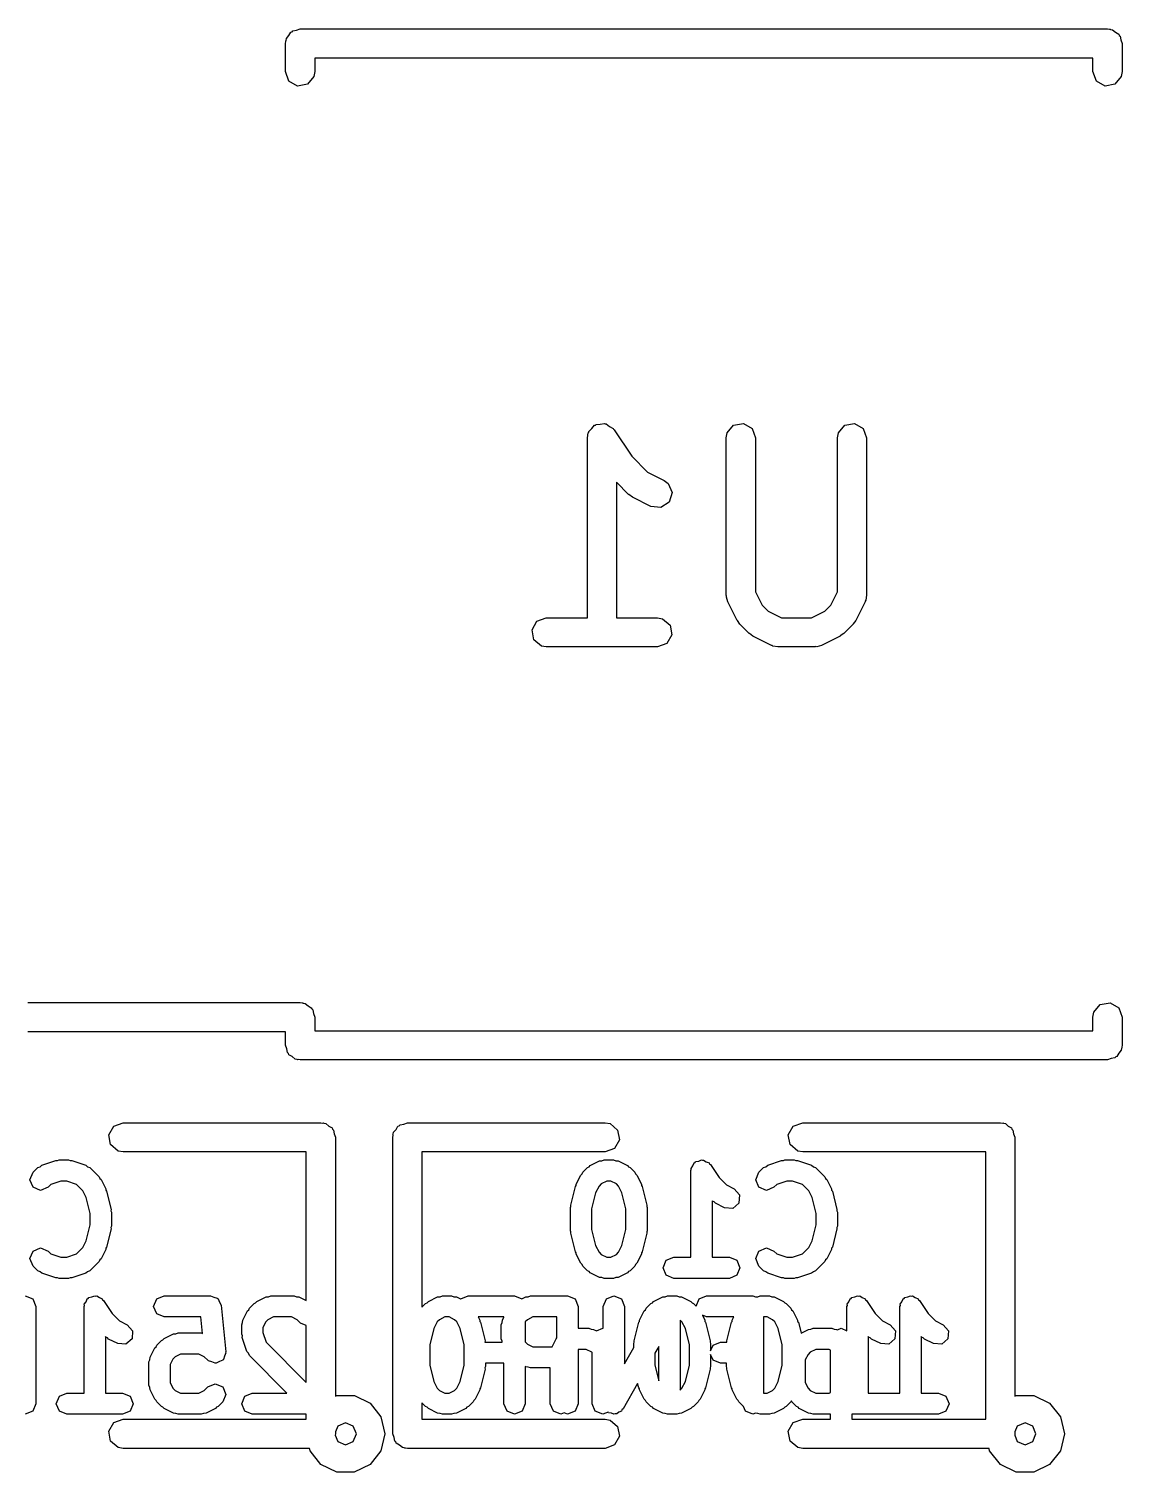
# Model space of a CAD drawing. Extents: x 4.63 to 6.44, y -4.34 to -3.21.
# Drawn here: x 4.8245 to 5.0457, y -3.6987 to -3.4066 of the extents above; entities that cross this region are included whole.
import ezdxf

# ---------------------------------------------------------------- set-up
doc = ezdxf.new("R2010")
doc.units = 0
doc.header["$MEASUREMENT"] = 0
doc.layers.add('BLACK', color=7, linetype='CONTINUOUS')

msp = doc.modelspace()

# ---------------------------------------------------------------- linework, layer by layer
at = {"layer": 'BLACK', "linetype": 'CONTINUOUS'}
for p, q in [((4.87654, -3.40891), (4.87661, -3.40852)), ((4.87661, -3.40852), (4.8771, -3.40794)), ((4.8771, -3.40794), (4.87748, -3.40727)), ((4.87748, -3.40727), (4.87774, -3.40718)), ((4.87774, -3.40718), (4.87791, -3.40698)), ((4.87791, -3.40698), (4.87866, -3.40684)), ((4.87866, -3.40684), (4.87938, -3.40658)), ((4.87938, -3.40658), (5.04277, -3.40658)), ((5.04277, -3.40658), (5.04315, -3.40665)), ((5.04315, -3.40665), (5.04328, -3.40663)), ((5.04328, -3.40663), (5.04339, -3.40669)), ((5.04339, -3.40669), (5.04378, -3.40676)), ((5.04378, -3.40676), (5.04437, -3.40725)), ((5.04437, -3.40725), (5.04503, -3.40764)), ((5.04503, -3.40764), (5.04512, -3.40789)), ((5.04512, -3.40789), (5.04533, -3.40806)), ((5.04533, -3.40806), (5.04546, -3.40881)), ((4.87643, -3.40953), (4.8765, -3.40915)), ((4.87643, -3.41524), (4.87643, -3.40953)), ((4.87647, -3.40902), (4.87654, -3.40891)), ((4.8765, -3.40915), (4.87647, -3.40902)), ((5.04546, -3.40881), (5.04572, -3.40953)), ((5.04572, -3.40953), (5.04572, -3.41524)), ((5.03982, -3.41249), (4.88234, -3.41249)), ((4.88234, -3.41249), (4.88234, -3.41524)), ((5.03982, -3.41524), (5.03982, -3.41249)), ((4.87712, -3.41714), (4.87643, -3.41524)), ((4.87887, -3.41815), (4.87712, -3.41714)), ((4.88216, -3.41625), (4.88086, -3.4178)), ((4.88234, -3.41524), (4.88216, -3.41625)), ((5.04051, -3.41714), (5.03982, -3.41524)), ((5.04226, -3.41815), (5.04051, -3.41714)), ((5.04554, -3.41625), (5.04424, -3.4178)), ((5.04572, -3.41524), (5.04554, -3.41625)), ((4.88086, -3.4178), (4.87887, -3.41815)), ((5.04424, -3.4178), (5.04226, -3.41815)), ((4.93781, -3.48804), (4.93843, -3.48745)), ((4.93843, -3.48745), (4.93898, -3.48679)), ((4.93898, -3.48679), (4.93914, -3.48676)), ((4.93914, -3.48676), (4.93927, -3.48665)), ((4.93927, -3.48665), (4.94012, -3.48659)), ((4.94012, -3.48659), (4.94097, -3.48644)), ((4.94097, -3.48644), (4.94111, -3.48653)), ((4.94111, -3.48653), (4.94128, -3.48652)), ((4.94128, -3.48652), (4.94197, -3.48702)), ((4.94197, -3.48702), (4.94272, -3.48745)), ((4.94272, -3.48745), (4.94277, -3.48761)), ((4.9658, -3.48834), (4.9671, -3.48679)), ((4.9671, -3.48679), (4.96909, -3.48644)), ((4.96909, -3.48644), (4.97084, -3.48745)), ((4.97084, -3.48745), (4.97153, -3.48935)), ((4.9883, -3.48834), (4.9896, -3.48679)), ((4.9896, -3.48679), (4.99158, -3.48644)), ((4.99158, -3.48644), (4.99333, -3.48745)), ((4.99333, -3.48745), (4.99402, -3.48935)), ((4.9375, -3.48935), (4.93768, -3.48834)), ((4.9375, -3.52577), (4.9375, -3.48935)), ((4.93768, -3.48834), (4.93779, -3.48821)), ((4.93779, -3.48821), (4.93781, -3.48804)), ((4.94277, -3.48761), (4.94291, -3.48771)), ((4.94291, -3.48771), (4.9465, -3.49309)), ((4.96562, -3.48935), (4.9658, -3.48834)), ((4.96562, -3.52122), (4.96562, -3.48935)), ((4.97153, -3.48935), (4.97153, -3.52053)), ((4.98812, -3.48935), (4.9883, -3.48834)), ((4.98812, -3.52053), (4.98812, -3.48935)), ((4.99402, -3.48935), (4.99402, -3.52122)), ((4.9465, -3.49309), (4.9497, -3.4963)), ((4.9497, -3.4963), (4.95302, -3.49796)), ((4.94586, -3.50081), (4.94341, -3.49835)), ((4.94341, -3.49835), (4.94341, -3.52577)), ((4.95302, -3.49796), (4.95385, -3.49857)), ((4.95385, -3.49857), (4.95465, -3.50042)), ((4.94592, -3.50084), (4.94586, -3.50081)), ((4.94663, -3.50137), (4.94592, -3.50084)), ((4.95038, -3.50324), (4.94663, -3.50137)), ((4.95465, -3.50042), (4.95407, -3.50236)), ((4.95239, -3.50347), (4.95038, -3.50324)), ((4.95407, -3.50236), (4.95239, -3.50347)), ((4.96568, -3.52139), (4.96562, -3.52122)), ((4.96564, -3.52156), (4.96568, -3.52139)), ((4.96593, -3.52254), (4.96564, -3.52156)), ((4.96781, -3.52629), (4.96593, -3.52254)), ((4.97153, -3.52053), (4.97288, -3.52322)), ((4.98677, -3.52322), (4.98812, -3.52053)), ((4.99371, -3.52254), (4.99184, -3.52629)), ((4.99373, -3.52237), (4.99371, -3.52254)), ((4.99385, -3.52223), (4.99373, -3.52237)), ((4.99402, -3.52122), (4.99385, -3.52223)), ((4.97288, -3.52322), (4.97407, -3.52442)), ((4.97407, -3.52442), (4.97677, -3.52577)), ((4.98288, -3.52577), (4.98557, -3.52442)), ((4.98557, -3.52442), (4.98677, -3.52322)), ((4.9263, -3.52821), (4.92731, -3.52646)), ((4.92665, -3.5302), (4.9263, -3.52821)), ((4.92731, -3.52646), (4.9292, -3.52577)), ((4.9292, -3.52577), (4.9375, -3.52577)), ((4.94341, -3.52577), (4.9517, -3.52577)), ((4.9517, -3.52577), (4.95271, -3.52595)), ((4.95271, -3.52595), (4.95426, -3.52724)), ((4.95426, -3.52724), (4.95461, -3.52923)), ((4.96786, -3.52634), (4.96781, -3.52629)), ((4.96836, -3.52706), (4.96786, -3.52634)), ((4.97024, -3.52893), (4.96836, -3.52706)), ((4.97677, -3.52577), (4.98288, -3.52577)), ((4.99129, -3.52706), (4.98941, -3.52893)), ((4.99131, -3.527), (4.99129, -3.52706)), ((4.99184, -3.52629), (4.99131, -3.527)), ((4.92819, -3.5315), (4.92665, -3.5302)), ((4.9536, -3.53098), (4.9517, -3.53167)), ((4.95461, -3.52923), (4.9536, -3.53098)), ((4.97029, -3.52896), (4.97024, -3.52893)), ((4.971, -3.52949), (4.97029, -3.52896)), ((4.97475, -3.53136), (4.971, -3.52949)), ((4.97493, -3.53138), (4.97475, -3.53136)), ((4.98489, -3.53136), (4.98391, -3.53165)), ((4.98864, -3.52949), (4.98489, -3.53136)), ((4.98869, -3.52944), (4.98864, -3.52949)), ((4.98941, -3.52893), (4.98869, -3.52944)), ((4.9292, -3.53167), (4.92819, -3.5315)), ((4.9517, -3.53167), (4.9292, -3.53167)), ((4.97506, -3.5315), (4.97493, -3.53138)), ((4.97607, -3.53167), (4.97506, -3.5315)), ((4.98357, -3.53167), (4.97607, -3.53167)), ((4.98374, -3.53161), (4.98357, -3.53167)), ((4.98391, -3.53165), (4.98374, -3.53161)), ((4.82426, -3.60363), (4.87938, -3.60363)), ((4.87938, -3.60363), (4.87977, -3.6037)), ((4.87977, -3.6037), (4.8799, -3.60367)), ((4.8799, -3.60367), (4.88001, -3.60374)), ((4.88001, -3.60374), (4.88039, -3.60381)), ((4.88039, -3.60381), (4.88098, -3.6043)), ((4.88098, -3.6043), (4.88164, -3.60468)), ((5.03999, -3.60557), (5.04129, -3.60402)), ((5.04129, -3.60402), (5.04328, -3.60367)), ((5.04328, -3.60367), (5.04503, -3.60468)), ((4.88164, -3.60468), (4.88174, -3.60493)), ((4.88174, -3.60493), (4.88194, -3.6051)), ((4.88194, -3.6051), (4.88207, -3.60586)), ((4.88207, -3.60586), (4.88234, -3.60658)), ((4.88234, -3.60658), (4.88234, -3.60934)), ((5.03982, -3.60658), (5.03999, -3.60557)), ((5.03982, -3.60934), (5.03982, -3.60658)), ((5.04503, -3.60468), (5.04572, -3.60658)), ((5.04572, -3.60658), (5.04572, -3.61229)), ((4.87643, -3.60953), (4.82426, -3.60953)), ((4.87643, -3.61229), (4.87643, -3.60953)), ((4.88234, -3.60934), (5.03982, -3.60934)), ((4.87669, -3.61301), (4.87643, -3.61229)), ((4.87683, -3.61377), (4.87669, -3.61301)), ((5.04561, -3.61292), (5.04554, -3.6133)), ((5.04568, -3.6128), (5.04561, -3.61292)), ((5.04572, -3.61229), (5.04565, -3.61267)), ((5.04565, -3.61267), (5.04568, -3.6128)), ((4.87703, -3.61394), (4.87683, -3.61377)), ((4.87712, -3.61419), (4.87703, -3.61394)), ((4.87779, -3.61457), (4.87712, -3.61419)), ((4.87837, -3.61506), (4.87779, -3.61457)), ((4.87876, -3.61513), (4.87837, -3.61506)), ((4.87887, -3.6152), (4.87876, -3.61513)), ((4.879, -3.61517), (4.87887, -3.6152)), ((4.87938, -3.61524), (4.879, -3.61517)), ((5.04277, -3.61524), (4.87938, -3.61524)), ((5.04349, -3.61498), (5.04277, -3.61524)), ((5.04424, -3.61485), (5.04349, -3.61498)), ((5.04442, -3.61464), (5.04424, -3.61485)), ((5.04467, -3.61455), (5.04442, -3.61464)), ((5.04505, -3.61389), (5.04467, -3.61455)), ((5.04554, -3.6133), (5.04505, -3.61389)), ((4.84067, -3.6304), (4.84168, -3.62865)), ((4.84102, -3.63239), (4.84067, -3.6304)), ((4.84168, -3.62865), (4.84358, -3.62796)), ((4.84358, -3.62796), (4.88358, -3.62796)), ((4.88358, -3.62796), (4.88396, -3.62803)), ((4.88396, -3.62803), (4.88409, -3.628)), ((4.88409, -3.628), (4.8842, -3.62807)), ((4.8842, -3.62807), (4.88459, -3.62814)), ((4.88459, -3.62814), (4.88517, -3.62863)), ((4.88517, -3.62863), (4.88584, -3.62901)), ((4.88584, -3.62901), (4.88593, -3.62926)), ((4.88593, -3.62926), (4.88613, -3.62943)), ((4.88613, -3.62943), (4.88627, -3.63019)), ((4.88627, -3.63019), (4.88653, -3.63091)), ((4.89812, -3.63091), (4.89819, -3.63053)), ((4.89817, -3.6304), (4.89823, -3.63028)), ((4.89819, -3.63053), (4.89817, -3.6304)), ((4.89823, -3.63028), (4.8983, -3.6299)), ((4.8983, -3.6299), (4.89879, -3.62931)), ((4.89879, -3.62931), (4.89918, -3.62865)), ((4.89918, -3.62865), (4.89943, -3.62856)), ((4.89943, -3.62856), (4.8996, -3.62835)), ((4.8996, -3.62835), (4.90035, -3.62822)), ((4.90035, -3.62822), (4.90108, -3.62796)), ((4.90108, -3.62796), (4.94108, -3.62796)), ((4.94108, -3.62796), (4.94209, -3.62814)), ((4.94209, -3.62814), (4.94363, -3.62943)), ((4.94363, -3.62943), (4.94398, -3.63142)), ((4.97817, -3.6304), (4.97918, -3.62865)), ((4.97852, -3.63239), (4.97817, -3.6304)), ((4.97918, -3.62865), (4.98108, -3.62796)), ((4.98108, -3.62796), (5.02108, -3.62796)), ((5.02108, -3.62796), (5.02146, -3.62803)), ((5.02146, -3.62803), (5.02159, -3.628)), ((5.02159, -3.628), (5.0217, -3.62807)), ((5.0217, -3.62807), (5.02209, -3.62814)), ((5.02209, -3.62814), (5.02267, -3.62863)), ((5.02267, -3.62863), (5.02334, -3.62901)), ((5.02334, -3.62901), (5.02343, -3.62926)), ((5.02343, -3.62926), (5.02363, -3.62943)), ((5.02363, -3.62943), (5.02377, -3.63019)), ((5.02377, -3.63019), (5.02403, -3.63091)), ((4.84257, -3.63369), (4.84102, -3.63239)), ((4.88653, -3.63091), (4.88653, -3.68329)), ((4.89812, -3.69091), (4.89812, -3.63091)), ((4.94297, -3.63317), (4.94108, -3.63386)), ((4.94398, -3.63142), (4.94297, -3.63317)), ((4.98007, -3.63369), (4.97852, -3.63239)), ((5.02403, -3.63091), (5.02403, -3.68329)), ((4.82674, -3.63685), (4.82712, -3.63652)), ((4.82712, -3.63652), (4.82993, -3.63558)), ((4.82993, -3.63558), (4.83028, -3.63561)), ((4.83028, -3.63561), (4.83061, -3.63547)), ((4.83061, -3.63547), (4.83249, -3.63547)), ((4.83249, -3.63547), (4.83281, -3.63561)), ((4.83281, -3.63561), (4.83317, -3.63558)), ((4.83317, -3.63558), (4.83598, -3.63652)), ((4.83598, -3.63652), (4.83636, -3.63685)), ((4.84358, -3.63386), (4.84257, -3.63369)), ((4.88062, -3.63386), (4.84358, -3.63386)), ((4.88062, -3.66396), (4.88062, -3.63386)), ((4.94108, -3.63386), (4.90403, -3.63386)), ((4.90403, -3.63386), (4.90403, -3.66528)), ((4.93807, -3.63664), (4.93995, -3.6357)), ((4.93995, -3.6357), (4.94044, -3.63566)), ((4.94044, -3.63566), (4.94091, -3.63547)), ((4.94091, -3.63547), (4.94278, -3.63547)), ((4.94278, -3.63547), (4.94325, -3.63566)), ((4.94325, -3.63566), (4.94374, -3.6357)), ((4.94374, -3.6357), (4.94562, -3.63664)), ((4.95885, -3.63668), (4.95909, -3.6361)), ((4.95909, -3.6361), (4.95929, -3.63602)), ((4.95929, -3.63602), (4.95941, -3.63583)), ((4.95941, -3.63583), (4.96003, -3.63571)), ((4.96003, -3.63571), (4.96061, -3.63547)), ((4.96061, -3.63547), (4.96081, -3.63556)), ((4.96081, -3.63556), (4.96103, -3.63551)), ((4.96103, -3.63551), (4.96155, -3.63586)), ((4.96155, -3.63586), (4.96213, -3.6361)), ((4.96213, -3.6361), (4.96221, -3.63631)), ((4.96221, -3.63631), (4.9624, -3.63643)), ((4.9624, -3.63643), (4.96415, -3.63907)), ((4.97362, -3.63685), (4.974, -3.63652)), ((4.974, -3.63652), (4.97681, -3.63558)), ((4.97681, -3.63558), (4.97717, -3.63561)), ((4.97717, -3.63561), (4.97749, -3.63547)), ((4.97749, -3.63547), (4.97937, -3.63547)), ((4.97937, -3.63547), (4.9797, -3.63561)), ((4.9797, -3.63561), (4.98005, -3.63558)), ((4.98005, -3.63558), (4.98286, -3.63652)), ((4.98108, -3.63386), (4.98007, -3.63369)), ((5.01812, -3.63386), (4.98108, -3.63386)), ((4.98286, -3.63652), (4.98324, -3.63685)), ((5.01812, -3.68796), (5.01812, -3.63386)), ((4.82471, -3.6395), (4.82534, -3.63798)), ((4.82534, -3.63798), (4.82628, -3.63704)), ((4.82628, -3.63704), (4.82674, -3.63685)), ((4.83636, -3.63685), (4.83682, -3.63704)), ((4.83682, -3.63704), (4.8387, -3.63892)), ((4.8387, -3.63892), (4.83883, -3.63924)), ((4.83883, -3.63924), (4.8391, -3.63948)), ((4.93523, -3.64041), (4.93617, -3.63854)), ((4.93617, -3.63854), (4.93644, -3.63831)), ((4.93644, -3.63831), (4.93657, -3.63798)), ((4.93657, -3.63798), (4.93751, -3.63704)), ((4.93751, -3.63704), (4.93784, -3.63691)), ((4.93784, -3.63691), (4.93807, -3.63664)), ((4.94562, -3.63664), (4.94585, -3.63691)), ((4.94585, -3.63691), (4.94618, -3.63704)), ((4.94618, -3.63704), (4.94712, -3.63798)), ((4.94712, -3.63798), (4.94725, -3.63831)), ((4.94725, -3.63831), (4.94752, -3.63854)), ((4.94752, -3.63854), (4.94846, -3.64041)), ((4.95846, -3.63762), (4.95854, -3.63742)), ((4.95846, -3.65517), (4.95846, -3.63762)), ((4.9585, -3.6372), (4.95885, -3.63668)), ((4.95854, -3.63742), (4.9585, -3.6372)), ((4.96415, -3.63907), (4.96563, -3.64055)), ((4.97159, -3.6395), (4.97222, -3.63798)), ((4.97222, -3.63798), (4.97316, -3.63704)), ((4.97316, -3.63704), (4.97362, -3.63685)), ((4.98324, -3.63685), (4.9837, -3.63704)), ((4.9837, -3.63704), (4.98558, -3.63892)), ((4.98558, -3.63892), (4.98571, -3.63924)), ((4.98571, -3.63924), (4.98598, -3.63948)), ((4.82534, -3.64102), (4.82471, -3.6395)), ((4.82686, -3.64165), (4.82534, -3.64102)), ((4.82838, -3.64102), (4.82686, -3.64165)), ((4.82896, -3.64044), (4.82838, -3.64102)), ((4.83096, -3.63977), (4.82896, -3.64044)), ((4.83214, -3.63977), (4.83096, -3.63977)), ((4.83414, -3.64044), (4.83214, -3.63977)), ((4.83541, -3.64171), (4.83414, -3.64044)), ((4.83609, -3.64306), (4.83541, -3.64171)), ((4.8391, -3.63948), (4.84004, -3.64135)), ((4.84004, -3.64135), (4.84006, -3.6416)), ((4.84006, -3.6416), (4.8402, -3.64179)), ((4.8402, -3.64179), (4.84114, -3.64554)), ((4.93413, -3.64461), (4.93507, -3.64085)), ((4.93507, -3.64085), (4.93521, -3.64066)), ((4.93521, -3.64066), (4.93523, -3.64041)), ((4.93918, -3.64213), (4.93837, -3.64539)), ((4.93986, -3.64077), (4.93918, -3.64213)), ((4.9403, -3.64033), (4.93986, -3.64077)), ((4.94141, -3.63977), (4.9403, -3.64033)), ((4.94228, -3.63977), (4.94141, -3.63977)), ((4.94339, -3.64033), (4.94228, -3.63977)), ((4.94383, -3.64077), (4.94339, -3.64033)), ((4.94451, -3.64213), (4.94383, -3.64077)), ((4.94532, -3.64539), (4.94451, -3.64213)), ((4.94846, -3.64041), (4.94848, -3.64066)), ((4.94848, -3.64066), (4.94862, -3.64085)), ((4.94862, -3.64085), (4.94956, -3.64461)), ((4.96563, -3.64055), (4.9672, -3.64133)), ((4.9672, -3.64133), (4.96827, -3.64257)), ((4.97222, -3.64102), (4.97159, -3.6395)), ((4.97374, -3.64165), (4.97222, -3.64102)), ((4.97526, -3.64102), (4.97374, -3.64165)), ((4.97584, -3.64044), (4.97526, -3.64102)), ((4.97784, -3.63977), (4.97584, -3.64044)), ((4.97902, -3.63977), (4.97784, -3.63977)), ((4.98102, -3.64044), (4.97902, -3.63977)), ((4.98229, -3.64171), (4.98102, -3.64044)), ((4.98297, -3.64306), (4.98229, -3.64171)), ((4.98598, -3.63948), (4.98692, -3.64135)), ((4.98692, -3.64135), (4.98694, -3.6416)), ((4.98694, -3.6416), (4.98708, -3.64179)), ((4.98708, -3.64179), (4.98802, -3.64554)), ((4.8369, -3.64633), (4.83609, -3.64306)), ((4.93407, -3.64513), (4.93417, -3.64488)), ((4.93407, -3.64982), (4.93407, -3.64513)), ((4.93417, -3.64488), (4.93413, -3.64461)), ((4.94956, -3.64461), (4.94952, -3.64488)), ((4.94952, -3.64488), (4.94962, -3.64513)), ((4.94962, -3.64513), (4.94962, -3.64982)), ((4.96284, -3.64383), (4.96276, -3.64375)), ((4.96276, -3.64375), (4.96276, -3.65517)), ((4.96317, -3.64397), (4.96284, -3.64383)), ((4.9634, -3.64424), (4.96317, -3.64397)), ((4.96527, -3.64517), (4.9634, -3.64424)), ((4.96692, -3.64529), (4.96527, -3.64517)), ((4.96816, -3.64421), (4.96692, -3.64529)), ((4.96827, -3.64257), (4.96816, -3.64421)), ((4.98379, -3.64633), (4.98297, -3.64306)), ((4.8369, -3.64862), (4.8369, -3.64633)), ((4.84114, -3.64554), (4.8411, -3.64581)), ((4.8411, -3.64581), (4.8412, -3.64607)), ((4.8412, -3.64607), (4.8412, -3.64888)), ((4.93837, -3.64539), (4.93837, -3.64955)), ((4.94532, -3.64955), (4.94532, -3.64539)), ((4.98379, -3.64862), (4.98379, -3.64633)), ((4.98802, -3.64554), (4.98798, -3.64581)), ((4.98798, -3.64581), (4.98809, -3.64607)), ((4.98809, -3.64607), (4.98809, -3.64888)), ((4.83609, -3.65188), (4.8369, -3.64862)), ((4.84114, -3.6494), (4.8402, -3.65315)), ((4.8412, -3.64888), (4.8411, -3.64913)), ((4.8411, -3.64913), (4.84114, -3.6494)), ((4.93417, -3.65007), (4.93407, -3.64982)), ((4.93413, -3.65034), (4.93417, -3.65007)), ((4.93507, -3.65409), (4.93413, -3.65034)), ((4.93837, -3.64955), (4.93918, -3.65282)), ((4.94451, -3.65282), (4.94532, -3.64955)), ((4.94956, -3.65034), (4.94862, -3.65409)), ((4.94962, -3.64982), (4.94952, -3.65007)), ((4.94952, -3.65007), (4.94956, -3.65034)), ((4.98297, -3.65188), (4.98379, -3.64862)), ((4.98802, -3.6494), (4.98708, -3.65315)), ((4.98809, -3.64888), (4.98798, -3.64913)), ((4.98798, -3.64913), (4.98802, -3.6494)), ((4.82471, -3.65545), (4.82534, -3.65393)), ((4.82534, -3.65393), (4.82686, -3.6533)), ((4.82686, -3.6533), (4.82838, -3.65393)), ((4.82838, -3.65393), (4.82896, -3.65451)), ((4.83414, -3.65451), (4.83541, -3.65324)), ((4.83541, -3.65324), (4.83609, -3.65188)), ((4.84004, -3.65359), (4.8391, -3.65547)), ((4.84006, -3.65335), (4.84004, -3.65359)), ((4.8402, -3.65315), (4.84006, -3.65335)), ((4.93918, -3.65282), (4.93986, -3.65417)), ((4.94383, -3.65417), (4.94451, -3.65282)), ((4.97159, -3.65545), (4.97222, -3.65393)), ((4.97222, -3.65393), (4.97374, -3.6533)), ((4.97374, -3.6533), (4.97526, -3.65393)), ((4.97526, -3.65393), (4.97584, -3.65451)), ((4.98102, -3.65451), (4.98229, -3.65324)), ((4.98229, -3.65324), (4.98297, -3.65188)), ((4.98692, -3.65359), (4.98598, -3.65547)), ((4.98694, -3.65335), (4.98692, -3.65359)), ((4.98708, -3.65315), (4.98694, -3.65335)), ((4.82534, -3.65697), (4.82471, -3.65545)), ((4.82896, -3.65451), (4.83096, -3.65517)), ((4.83096, -3.65517), (4.83214, -3.65517)), ((4.83214, -3.65517), (4.83414, -3.65451)), ((4.8387, -3.65603), (4.83682, -3.65791)), ((4.83883, -3.6557), (4.8387, -3.65603)), ((4.8391, -3.65547), (4.83883, -3.6557)), ((4.93521, -3.65429), (4.93507, -3.65409)), ((4.93523, -3.65453), (4.93521, -3.65429)), ((4.93617, -3.65641), (4.93523, -3.65453)), ((4.93644, -3.65664), (4.93617, -3.65641)), ((4.93657, -3.65697), (4.93644, -3.65664)), ((4.93986, -3.65417), (4.9403, -3.65462)), ((4.9403, -3.65462), (4.94141, -3.65517)), ((4.94141, -3.65517), (4.94228, -3.65517)), ((4.94228, -3.65517), (4.94339, -3.65462)), ((4.94339, -3.65462), (4.94383, -3.65417)), ((4.94725, -3.65664), (4.94712, -3.65697)), ((4.94752, -3.65641), (4.94725, -3.65664)), ((4.94846, -3.65453), (4.94752, -3.65641)), ((4.94848, -3.65429), (4.94846, -3.65453)), ((4.94862, -3.65409), (4.94848, -3.65429)), ((4.95283, -3.65732), (4.95346, -3.6558)), ((4.95346, -3.6558), (4.95498, -3.65517)), ((4.95498, -3.65517), (4.95846, -3.65517)), ((4.96276, -3.65517), (4.96624, -3.65517)), ((4.96624, -3.65517), (4.96776, -3.6558)), ((4.96776, -3.6558), (4.96839, -3.65732)), ((4.97222, -3.65697), (4.97159, -3.65545)), ((4.97584, -3.65451), (4.97784, -3.65517)), ((4.97784, -3.65517), (4.97902, -3.65517)), ((4.97902, -3.65517), (4.98102, -3.65451)), ((4.98558, -3.65603), (4.9837, -3.65791)), ((4.98571, -3.6557), (4.98558, -3.65603)), ((4.98598, -3.65547), (4.98571, -3.6557)), ((4.82628, -3.65791), (4.82534, -3.65697)), ((4.82674, -3.6581), (4.82628, -3.65791)), ((4.82712, -3.65842), (4.82674, -3.6581)), ((4.82993, -3.65936), (4.82712, -3.65842)), ((4.83028, -3.65934), (4.82993, -3.65936)), ((4.83061, -3.65947), (4.83028, -3.65934)), ((4.83249, -3.65947), (4.83061, -3.65947)), ((4.83281, -3.65934), (4.83249, -3.65947)), ((4.83317, -3.65936), (4.83281, -3.65934)), ((4.83598, -3.65842), (4.83317, -3.65936)), ((4.83636, -3.6581), (4.83598, -3.65842)), ((4.83682, -3.65791), (4.83636, -3.6581)), ((4.93751, -3.65791), (4.93657, -3.65697)), ((4.93784, -3.65804), (4.93751, -3.65791)), ((4.93807, -3.65831), (4.93784, -3.65804)), ((4.93995, -3.65925), (4.93807, -3.65831)), ((4.94044, -3.65928), (4.93995, -3.65925)), ((4.94091, -3.65947), (4.94044, -3.65928)), ((4.94278, -3.65947), (4.94091, -3.65947)), ((4.94325, -3.65928), (4.94278, -3.65947)), ((4.94374, -3.65925), (4.94325, -3.65928)), ((4.94562, -3.65831), (4.94374, -3.65925)), ((4.94585, -3.65804), (4.94562, -3.65831)), ((4.94618, -3.65791), (4.94585, -3.65804)), ((4.94712, -3.65697), (4.94618, -3.65791)), ((4.95346, -3.65884), (4.95283, -3.65732)), ((4.95498, -3.65947), (4.95346, -3.65884)), ((4.96624, -3.65947), (4.95498, -3.65947)), ((4.96776, -3.65884), (4.96624, -3.65947)), ((4.96839, -3.65732), (4.96776, -3.65884)), ((4.97316, -3.65791), (4.97222, -3.65697)), ((4.97362, -3.6581), (4.97316, -3.65791)), ((4.974, -3.65842), (4.97362, -3.6581)), ((4.97681, -3.65936), (4.974, -3.65842)), ((4.97717, -3.65934), (4.97681, -3.65936)), ((4.97749, -3.65947), (4.97717, -3.65934)), ((4.97937, -3.65947), (4.97749, -3.65947)), ((4.9797, -3.65934), (4.97937, -3.65947)), ((4.98005, -3.65936), (4.9797, -3.65934)), ((4.98286, -3.65842), (4.98005, -3.65936)), ((4.98324, -3.6581), (4.98286, -3.65842)), ((4.9837, -3.65791), (4.98324, -3.6581)), ((4.82374, -3.66297), (4.82526, -3.6636)), ((4.82526, -3.6636), (4.82589, -3.66512)), ((4.82589, -3.66512), (4.82589, -3.68482)), ((4.83566, -3.66512), (4.83574, -3.66492)), ((4.83566, -3.68267), (4.83566, -3.66512)), ((4.8357, -3.6647), (4.83605, -3.66418)), ((4.83574, -3.66492), (4.8357, -3.6647)), ((4.83605, -3.66418), (4.83629, -3.6636)), ((4.83629, -3.6636), (4.83649, -3.66352)), ((4.83649, -3.66352), (4.83661, -3.66333)), ((4.83661, -3.66333), (4.83723, -3.66321)), ((4.83723, -3.66321), (4.83781, -3.66297)), ((4.83781, -3.66297), (4.83801, -3.66306)), ((4.83801, -3.66306), (4.83823, -3.66301)), ((4.83823, -3.66301), (4.83875, -3.66336)), ((4.83875, -3.66336), (4.83933, -3.6636)), ((4.83933, -3.6636), (4.83941, -3.66381)), ((4.83941, -3.66381), (4.8396, -3.66393)), ((4.8396, -3.66393), (4.84135, -3.66657)), ((4.84973, -3.66512), (4.85036, -3.6636)), ((4.85036, -3.66664), (4.84973, -3.66512)), ((4.85036, -3.6636), (4.85188, -3.66297)), ((4.85188, -3.66297), (4.86126, -3.66297)), ((4.86126, -3.66297), (4.86193, -3.66325)), ((4.86193, -3.66325), (4.86262, -3.66346)), ((4.86262, -3.66346), (4.86267, -3.66356)), ((4.86267, -3.66356), (4.86278, -3.6636)), ((4.86278, -3.6636), (4.86306, -3.66427)), ((4.86306, -3.66427), (4.8634, -3.66491)), ((4.8634, -3.66491), (4.86434, -3.67429)), ((4.86898, -3.66581), (4.86912, -3.66548)), ((4.86912, -3.66548), (4.87006, -3.66454)), ((4.87006, -3.66454), (4.87038, -3.66441)), ((4.87038, -3.66441), (4.87062, -3.66414)), ((4.87062, -3.66414), (4.87249, -3.6632)), ((4.87249, -3.6632), (4.87299, -3.66316)), ((4.87299, -3.66316), (4.87345, -3.66297)), ((4.87345, -3.66297), (4.87814, -3.66297)), ((4.87814, -3.66297), (4.87861, -3.66316)), ((4.87861, -3.66316), (4.87911, -3.6632)), ((4.87911, -3.6632), (4.88062, -3.66396)), ((4.90403, -3.66528), (4.90477, -3.66454)), ((4.90477, -3.66454), (4.90509, -3.66441)), ((4.90509, -3.66441), (4.90533, -3.66414)), ((4.90533, -3.66414), (4.9072, -3.6632)), ((4.9072, -3.6632), (4.9077, -3.66316)), ((4.9077, -3.66316), (4.90816, -3.66297)), ((4.90816, -3.66297), (4.91004, -3.66297)), ((4.91004, -3.66297), (4.9105, -3.66316)), ((4.9105, -3.66316), (4.911, -3.6632)), ((4.911, -3.6632), (4.91186, -3.66363)), ((4.91186, -3.66363), (4.91187, -3.6636)), ((4.91187, -3.6636), (4.91339, -3.66297)), ((4.91339, -3.66297), (4.92277, -3.66297)), ((4.92277, -3.66297), (4.92425, -3.66359)), ((4.92425, -3.66359), (4.92503, -3.6632)), ((4.92503, -3.6632), (4.92553, -3.66316)), ((4.92553, -3.66316), (4.92599, -3.66297)), ((4.92599, -3.66297), (4.93349, -3.66297)), ((4.93349, -3.66297), (4.93501, -3.6636)), ((4.93501, -3.6636), (4.93564, -3.66512)), ((4.93564, -3.66512), (4.93564, -3.66954)), ((4.94072, -3.66512), (4.94135, -3.6636)), ((4.94072, -3.66959), (4.94072, -3.66512)), ((4.94135, -3.6636), (4.94287, -3.66297)), ((4.94287, -3.66297), (4.94439, -3.6636)), ((4.94439, -3.6636), (4.94502, -3.66512)), ((4.94502, -3.66512), (4.94502, -3.67673)), ((4.94926, -3.66581), (4.9494, -3.66548)), ((4.9494, -3.66548), (4.95033, -3.66454)), ((4.95033, -3.66454), (4.95066, -3.66441)), ((4.95066, -3.66441), (4.95089, -3.66414)), ((4.95089, -3.66414), (4.95277, -3.6632)), ((4.95277, -3.6632), (4.95327, -3.66316)), ((4.95327, -3.66316), (4.95373, -3.66297)), ((4.95373, -3.66297), (4.95561, -3.66297)), ((4.95561, -3.66297), (4.95607, -3.66316)), ((4.95607, -3.66316), (4.95657, -3.6632)), ((4.95657, -3.6632), (4.95844, -3.66414)), ((4.95844, -3.66414), (4.95868, -3.66441)), ((4.95868, -3.66441), (4.959, -3.66454)), ((4.959, -3.66454), (4.95951, -3.66505)), ((4.95951, -3.66505), (4.96011, -3.6636)), ((4.96011, -3.6636), (4.96164, -3.66297)), ((4.96164, -3.66297), (4.97102, -3.66297)), ((4.97102, -3.66297), (4.97156, -3.6632)), ((4.97156, -3.6632), (4.97203, -3.66316)), ((4.97203, -3.66316), (4.97249, -3.66297)), ((4.97249, -3.66297), (4.97437, -3.66297)), ((4.97437, -3.66297), (4.97483, -3.66316)), ((4.97483, -3.66316), (4.97533, -3.6632)), ((4.97533, -3.6632), (4.97721, -3.66414)), ((4.97721, -3.66414), (4.97744, -3.66441)), ((4.97744, -3.66441), (4.97776, -3.66454)), ((4.97776, -3.66454), (4.9787, -3.66548)), ((4.9787, -3.66548), (4.97884, -3.66581)), ((4.99004, -3.66512), (4.99013, -3.66492)), ((4.99004, -3.67004), (4.99004, -3.66512)), ((4.99008, -3.6647), (4.99043, -3.66418)), ((4.99013, -3.66492), (4.99008, -3.6647)), ((4.99043, -3.66418), (4.99067, -3.6636)), ((4.99067, -3.6636), (4.99088, -3.66352)), ((4.99088, -3.66352), (4.991, -3.66333)), ((4.991, -3.66333), (4.99161, -3.66321)), ((4.99161, -3.66321), (4.99219, -3.66297)), ((4.99219, -3.66297), (4.9924, -3.66306)), ((4.9924, -3.66306), (4.99261, -3.66301)), ((4.99261, -3.66301), (4.99313, -3.66336)), ((4.99313, -3.66336), (4.99371, -3.6636)), ((4.99371, -3.6636), (4.9938, -3.66381)), ((4.9938, -3.66381), (4.99398, -3.66393)), ((4.99398, -3.66393), (4.99574, -3.66657)), ((5.00076, -3.66512), (5.00085, -3.66492)), ((5.00076, -3.68267), (5.00076, -3.66512)), ((5.0008, -3.6647), (5.00115, -3.66418)), ((5.00085, -3.66492), (5.0008, -3.6647)), ((5.00115, -3.66418), (5.00139, -3.6636)), ((5.00139, -3.6636), (5.0016, -3.66352)), ((5.0016, -3.66352), (5.00172, -3.66333)), ((5.00172, -3.66333), (5.00233, -3.66321)), ((5.00233, -3.66321), (5.00291, -3.66297)), ((5.00291, -3.66297), (5.00312, -3.66306)), ((5.00312, -3.66306), (5.00333, -3.66301)), ((5.00333, -3.66301), (5.00385, -3.66336)), ((5.00385, -3.66336), (5.00443, -3.6636)), ((5.00443, -3.6636), (5.00452, -3.66381)), ((5.00452, -3.66381), (5.0047, -3.66393)), ((5.0047, -3.66393), (5.00646, -3.66657)), ((4.84135, -3.66657), (4.84283, -3.66805)), ((4.84283, -3.66805), (4.8444, -3.66883)), ((4.85188, -3.66727), (4.85036, -3.66664)), ((4.85931, -3.66727), (4.85188, -3.66727)), ((4.85964, -3.67059), (4.85931, -3.66727)), ((4.86755, -3.66888), (4.86774, -3.66841)), ((4.86774, -3.66841), (4.86778, -3.66791)), ((4.86778, -3.66791), (4.86872, -3.66604)), ((4.86872, -3.66604), (4.86898, -3.66581)), ((4.87241, -3.66827), (4.87185, -3.66938)), ((4.87285, -3.66783), (4.87241, -3.66827)), ((4.87396, -3.66727), (4.87285, -3.66783)), ((4.87764, -3.66727), (4.87396, -3.66727)), ((4.87875, -3.66783), (4.87764, -3.66727)), ((4.87944, -3.66852), (4.87875, -3.66783)), ((4.88062, -3.66901), (4.87944, -3.66852)), ((4.90712, -3.66827), (4.90644, -3.66963)), ((4.90756, -3.66783), (4.90712, -3.66827)), ((4.90867, -3.66727), (4.90756, -3.66783)), ((4.90953, -3.66727), (4.90867, -3.66727)), ((4.91064, -3.66783), (4.90953, -3.66727)), ((4.91109, -3.66827), (4.91064, -3.66783)), ((4.91176, -3.66963), (4.91109, -3.66827)), ((4.91539, -3.66727), (4.91572, -3.66791)), ((4.92062, -3.66727), (4.91539, -3.66727)), ((4.91572, -3.66791), (4.91573, -3.66816)), ((4.91573, -3.66816), (4.91588, -3.66835)), ((4.91588, -3.66835), (4.91682, -3.67211)), ((4.92009, -3.66888), (4.92028, -3.66841)), ((4.92028, -3.66841), (4.92031, -3.66791)), ((4.92031, -3.66791), (4.92062, -3.66729)), ((4.92062, -3.66729), (4.92062, -3.66727)), ((4.92494, -3.66827), (4.92492, -3.66831)), ((4.92492, -3.66831), (4.92492, -3.67226)), ((4.92538, -3.66783), (4.92494, -3.66827)), ((4.9265, -3.66727), (4.92538, -3.66783)), ((4.93134, -3.66727), (4.9265, -3.66727)), ((4.93134, -3.67152), (4.93134, -3.66727)), ((4.94695, -3.67211), (4.94789, -3.66835)), ((4.94789, -3.66835), (4.94804, -3.66816)), ((4.94804, -3.66816), (4.94806, -3.66791)), ((4.94806, -3.66791), (4.94899, -3.66604)), ((4.94899, -3.66604), (4.94926, -3.66581)), ((4.95665, -3.66827), (4.95628, -3.6679)), ((4.95628, -3.6679), (4.95628, -3.68205)), ((4.95733, -3.66963), (4.95665, -3.66827)), ((4.96164, -3.66727), (4.96079, -3.66692)), ((4.96079, -3.66692), (4.96128, -3.66791)), ((4.96128, -3.66791), (4.9613, -3.66816)), ((4.9613, -3.66816), (4.96144, -3.66835)), ((4.96144, -3.66835), (4.96238, -3.67211)), ((4.96714, -3.66727), (4.96164, -3.66727)), ((4.96572, -3.67211), (4.96665, -3.66835)), ((4.96665, -3.66835), (4.9668, -3.66816)), ((4.9668, -3.66816), (4.96682, -3.66791)), ((4.96682, -3.66791), (4.96714, -3.66727)), ((4.97317, -3.66727), (4.97317, -3.68267)), ((4.97386, -3.66727), (4.97317, -3.66727)), ((4.97497, -3.66783), (4.97386, -3.66727)), ((4.97542, -3.66827), (4.97497, -3.66783)), ((4.97609, -3.66963), (4.97542, -3.66827)), ((4.97884, -3.66581), (4.97911, -3.66604)), ((4.97911, -3.66604), (4.98004, -3.66791)), ((4.98004, -3.66791), (4.98006, -3.66816)), ((4.98006, -3.66816), (4.98021, -3.66835)), ((4.98021, -3.66835), (4.98075, -3.67052)), ((4.99574, -3.66657), (4.99722, -3.66805)), ((4.99722, -3.66805), (4.99878, -3.66883)), ((5.00646, -3.66657), (5.00794, -3.66805)), ((5.00794, -3.66805), (5.0095, -3.66883)), ((4.84004, -3.67133), (4.83996, -3.67125)), ((4.83996, -3.67125), (4.83996, -3.68267)), ((4.84037, -3.67147), (4.84004, -3.67133)), ((4.8406, -3.67174), (4.84037, -3.67147)), ((4.8444, -3.66883), (4.84547, -3.67007)), ((4.84547, -3.67007), (4.84536, -3.67171)), ((4.85185, -3.67164), (4.85373, -3.6707)), ((4.85373, -3.6707), (4.85423, -3.67067)), ((4.85423, -3.67067), (4.85469, -3.67048)), ((4.85469, -3.67048), (4.85938, -3.67048)), ((4.85938, -3.67048), (4.85964, -3.67059)), ((4.86755, -3.67075), (4.86755, -3.66888)), ((4.86769, -3.67108), (4.86755, -3.67075)), ((4.86766, -3.67143), (4.86769, -3.67108)), ((4.8686, -3.67425), (4.86766, -3.67143)), ((4.87185, -3.66938), (4.87185, -3.6704)), ((4.87185, -3.6704), (4.87252, -3.6724)), ((4.88062, -3.68051), (4.88062, -3.66901)), ((4.90644, -3.66963), (4.90562, -3.67289)), ((4.91258, -3.67289), (4.91176, -3.66963)), ((4.92009, -3.67169), (4.92009, -3.66888)), ((4.93117, -3.67167), (4.93134, -3.67152)), ((4.93564, -3.66954), (4.93778, -3.66954)), ((4.93778, -3.66954), (4.93825, -3.66973)), ((4.93825, -3.66973), (4.93874, -3.66977)), ((4.93874, -3.66977), (4.93934, -3.67006)), ((4.93934, -3.67006), (4.9406, -3.66954)), ((4.9406, -3.66954), (4.94072, -3.66959)), ((4.95815, -3.67289), (4.95733, -3.66963)), ((4.97691, -3.67289), (4.97609, -3.66963)), ((4.98075, -3.67052), (4.98225, -3.66977)), ((4.98225, -3.66977), (4.98275, -3.66973)), ((4.98275, -3.66973), (4.98321, -3.66954)), ((4.98321, -3.66954), (4.98696, -3.66954)), ((4.98696, -3.66954), (4.98743, -3.66973)), ((4.98743, -3.66973), (4.98793, -3.66977)), ((4.98793, -3.66977), (4.98809, -3.66985)), ((4.98809, -3.66985), (4.98884, -3.66954)), ((4.98884, -3.66954), (4.99004, -3.67004)), ((4.99442, -3.67133), (4.99434, -3.67125)), ((4.99434, -3.67125), (4.99434, -3.68267)), ((4.99475, -3.67147), (4.99442, -3.67133)), ((4.99498, -3.67174), (4.99475, -3.67147)), ((4.99878, -3.66883), (4.99986, -3.67007)), ((4.99986, -3.67007), (4.99974, -3.67171)), ((5.00514, -3.67133), (5.00506, -3.67125)), ((5.00506, -3.67125), (5.00506, -3.68267)), ((5.00547, -3.67147), (5.00514, -3.67133)), ((5.0057, -3.67174), (5.00547, -3.67147)), ((5.0095, -3.66883), (5.01058, -3.67007)), ((5.01058, -3.67007), (5.01046, -3.67171)), ((4.84247, -3.67267), (4.8406, -3.67174)), ((4.84412, -3.67279), (4.84247, -3.67267)), ((4.84536, -3.67171), (4.84412, -3.67279)), ((4.84902, -3.67542), (4.84995, -3.67354)), ((4.84995, -3.67354), (4.85022, -3.67331)), ((4.85022, -3.67331), (4.85036, -3.67298)), ((4.85036, -3.67298), (4.8513, -3.67205)), ((4.8513, -3.67205), (4.85162, -3.67191)), ((4.85162, -3.67191), (4.85185, -3.67164)), ((4.86434, -3.67429), (4.8643, -3.6744)), ((4.8643, -3.6744), (4.86435, -3.6745)), ((4.86893, -3.67462), (4.8686, -3.67425)), ((4.87252, -3.6724), (4.88062, -3.68051)), ((4.90562, -3.67289), (4.90562, -3.67705)), ((4.91258, -3.67705), (4.91258, -3.67289)), ((4.91682, -3.67211), (4.91678, -3.67235)), ((4.91678, -3.67235), (4.92029, -3.67235)), ((4.92028, -3.67215), (4.92009, -3.67169)), ((4.92029, -3.67235), (4.92028, -3.67215)), ((4.92492, -3.67226), (4.92494, -3.67229)), ((4.92494, -3.67229), (4.92538, -3.67274)), ((4.92538, -3.67274), (4.9265, -3.67329)), ((4.9265, -3.67329), (4.93036, -3.67329)), ((4.93036, -3.67329), (4.93117, -3.67167)), ((4.93728, -3.67384), (4.93564, -3.67384)), ((4.93564, -3.67384), (4.93564, -3.68482)), ((4.93839, -3.67439), (4.93728, -3.67384)), ((4.93845, -3.67446), (4.93839, -3.67439)), ((4.93845, -3.68482), (4.93845, -3.67446)), ((4.94502, -3.67673), (4.94689, -3.67346)), ((4.94689, -3.67263), (4.94699, -3.67238)), ((4.94689, -3.67346), (4.94689, -3.67263)), ((4.94699, -3.67238), (4.94695, -3.67211)), ((4.95198, -3.67322), (4.95119, -3.6746)), ((4.95198, -3.68022), (4.95198, -3.67322)), ((4.95815, -3.67705), (4.95815, -3.67289)), ((4.96238, -3.67211), (4.96234, -3.67238)), ((4.96234, -3.67238), (4.96245, -3.67263)), ((4.96245, -3.67263), (4.96245, -3.67415)), ((4.96245, -3.67415), (4.96293, -3.67298)), ((4.96293, -3.67298), (4.96445, -3.67235)), ((4.96445, -3.67235), (4.96575, -3.67235)), ((4.96575, -3.67235), (4.96572, -3.67211)), ((4.97691, -3.67705), (4.97691, -3.67289)), ((4.98261, -3.67439), (4.98216, -3.67484)), ((4.98372, -3.67384), (4.98261, -3.67439)), ((4.98646, -3.67384), (4.98372, -3.67384)), ((4.98669, -3.67396), (4.98646, -3.67384)), ((4.98669, -3.68256), (4.98669, -3.67396)), ((4.99686, -3.67267), (4.99498, -3.67174)), ((4.9985, -3.67279), (4.99686, -3.67267)), ((4.99974, -3.67171), (4.9985, -3.67279)), ((5.00758, -3.67267), (5.0057, -3.67174)), ((5.00922, -3.67279), (5.00758, -3.67267)), ((5.01046, -3.67171), (5.00922, -3.67279)), ((4.84879, -3.67638), (4.84898, -3.67592)), ((4.84879, -3.68107), (4.84879, -3.67638)), ((4.84898, -3.67592), (4.84902, -3.67542)), ((4.85365, -3.67578), (4.85309, -3.67689)), ((4.85309, -3.67689), (4.85309, -3.68056)), ((4.85409, -3.67533), (4.85365, -3.67578)), ((4.8552, -3.67478), (4.85409, -3.67533)), ((4.85888, -3.67478), (4.8552, -3.67478)), ((4.85999, -3.67533), (4.85888, -3.67478)), ((4.86068, -3.67602), (4.85999, -3.67533)), ((4.86078, -3.67607), (4.86068, -3.67602)), ((4.86084, -3.67617), (4.86078, -3.67607)), ((4.86153, -3.67638), (4.86084, -3.67617)), ((4.8622, -3.67665), (4.86153, -3.67638)), ((4.8623, -3.67661), (4.8622, -3.67665)), ((4.86241, -3.67664), (4.8623, -3.67661)), ((4.86305, -3.6763), (4.86241, -3.67664)), ((4.86372, -3.67602), (4.86305, -3.6763)), ((4.86376, -3.67592), (4.86372, -3.67602)), ((4.86386, -3.67587), (4.86376, -3.67592)), ((4.86407, -3.67517), (4.86386, -3.67587)), ((4.86435, -3.6745), (4.86407, -3.67517)), ((4.86912, -3.67509), (4.86893, -3.67462)), ((4.87671, -3.68267), (4.86912, -3.67509)), ((4.90562, -3.67705), (4.90644, -3.68032)), ((4.91176, -3.68032), (4.91258, -3.67705)), ((4.91688, -3.67732), (4.91678, -3.67757)), ((4.92062, -3.67665), (4.91688, -3.67665)), ((4.91688, -3.67665), (4.91688, -3.67732)), ((4.92062, -3.68482), (4.92062, -3.67665)), ((4.92503, -3.67736), (4.92492, -3.67731)), ((4.92492, -3.67731), (4.92492, -3.68482)), ((4.92553, -3.6774), (4.92503, -3.67736)), ((4.92599, -3.67759), (4.92553, -3.6774)), ((4.95119, -3.6746), (4.95119, -3.67705)), ((4.95119, -3.67705), (4.95198, -3.68022)), ((4.95733, -3.68032), (4.95815, -3.67705)), ((4.96245, -3.67732), (4.96234, -3.67757)), ((4.96293, -3.67602), (4.96245, -3.67486)), ((4.96245, -3.67486), (4.96245, -3.67732)), ((4.96445, -3.67665), (4.96293, -3.67602)), ((4.96565, -3.67665), (4.96445, -3.67665)), ((4.96565, -3.67732), (4.96565, -3.67665)), ((4.96576, -3.67757), (4.96565, -3.67732)), ((4.97609, -3.68032), (4.97691, -3.67705)), ((4.98216, -3.67484), (4.98161, -3.67595)), ((4.98161, -3.67595), (4.98161, -3.68056)), ((4.90644, -3.68032), (4.90712, -3.68167)), ((4.91109, -3.68167), (4.91176, -3.68032)), ((4.91682, -3.67784), (4.91588, -3.68159)), ((4.91678, -3.67757), (4.91682, -3.67784)), ((4.93, -3.67759), (4.92599, -3.67759)), ((4.93, -3.68482), (4.93, -3.67759)), ((4.95665, -3.68167), (4.95733, -3.68032)), ((4.96238, -3.67784), (4.96144, -3.68159)), ((4.96234, -3.67757), (4.96238, -3.67784)), ((4.96572, -3.67784), (4.96576, -3.67757)), ((4.96665, -3.68159), (4.96572, -3.67784)), ((4.97542, -3.68167), (4.97609, -3.68032)), ((4.83066, -3.6833), (4.83218, -3.68267)), ((4.83218, -3.68267), (4.83566, -3.68267)), ((4.83996, -3.68267), (4.84344, -3.68267)), ((4.84344, -3.68267), (4.84496, -3.6833)), ((4.84898, -3.68153), (4.84879, -3.68107)), ((4.84902, -3.68203), (4.84898, -3.68153)), ((4.84995, -3.68391), (4.84902, -3.68203)), ((4.85309, -3.68056), (4.85365, -3.68167)), ((4.85365, -3.68167), (4.85409, -3.68212)), ((4.85409, -3.68212), (4.8552, -3.68267)), ((4.8552, -3.68267), (4.85888, -3.68267)), ((4.85888, -3.68267), (4.85999, -3.68212)), ((4.85999, -3.68212), (4.86068, -3.68143)), ((4.86068, -3.68143), (4.8622, -3.6808)), ((4.8622, -3.6808), (4.86372, -3.68143)), ((4.86372, -3.68143), (4.86435, -3.68295)), ((4.86435, -3.68295), (4.86372, -3.68447)), ((4.86818, -3.6833), (4.8697, -3.68267)), ((4.8697, -3.68267), (4.87671, -3.68267)), ((4.88653, -3.68329), (4.88681, -3.68316)), ((4.88681, -3.68316), (4.89035, -3.68316)), ((4.89035, -3.68316), (4.89354, -3.6847)), ((4.90712, -3.68167), (4.90756, -3.68212)), ((4.90756, -3.68212), (4.90867, -3.68267)), ((4.90867, -3.68267), (4.90953, -3.68267)), ((4.90953, -3.68267), (4.91064, -3.68212)), ((4.91064, -3.68212), (4.91109, -3.68167)), ((4.91572, -3.68203), (4.91478, -3.68391)), ((4.91573, -3.68179), (4.91572, -3.68203)), ((4.91588, -3.68159), (4.91573, -3.68179)), ((4.94768, -3.68074), (4.94474, -3.68589)), ((4.94789, -3.68159), (4.94768, -3.68074)), ((4.94804, -3.68179), (4.94789, -3.68159)), ((4.94806, -3.68203), (4.94804, -3.68179)), ((4.94899, -3.68391), (4.94806, -3.68203)), ((4.95628, -3.68205), (4.95665, -3.68167)), ((4.96128, -3.68203), (4.96034, -3.68391)), ((4.9613, -3.68179), (4.96128, -3.68203)), ((4.96144, -3.68159), (4.9613, -3.68179)), ((4.9668, -3.68179), (4.96665, -3.68159)), ((4.96682, -3.68203), (4.9668, -3.68179)), ((4.96775, -3.68391), (4.96682, -3.68203)), ((4.97317, -3.68267), (4.97386, -3.68267)), ((4.97386, -3.68267), (4.97497, -3.68212)), ((4.97497, -3.68212), (4.97542, -3.68167)), ((4.98161, -3.68056), (4.98216, -3.68167)), ((4.98216, -3.68167), (4.98261, -3.68212)), ((4.98261, -3.68212), (4.98372, -3.68267)), ((4.98372, -3.68267), (4.98646, -3.68267)), ((4.98646, -3.68267), (4.98669, -3.68256)), ((4.99434, -3.68267), (5.00076, -3.68267)), ((5.00506, -3.68267), (5.00854, -3.68267)), ((5.00854, -3.68267), (5.01006, -3.6833)), ((5.02403, -3.68329), (5.02431, -3.68316)), ((5.02431, -3.68316), (5.02785, -3.68316)), ((5.02785, -3.68316), (5.03104, -3.6847)), ((4.82589, -3.68482), (4.82526, -3.68634)), ((4.83003, -3.68482), (4.83066, -3.6833)), ((4.83066, -3.68634), (4.83003, -3.68482)), ((4.84496, -3.6833), (4.84559, -3.68482)), ((4.84559, -3.68482), (4.84496, -3.68634)), ((4.85022, -3.68414), (4.84995, -3.68391)), ((4.85036, -3.68447), (4.85022, -3.68414)), ((4.8513, -3.68541), (4.85036, -3.68447)), ((4.85162, -3.68554), (4.8513, -3.68541)), ((4.85185, -3.68581), (4.85162, -3.68554)), ((4.85373, -3.68675), (4.85185, -3.68581)), ((4.86222, -3.68581), (4.86034, -3.68675)), ((4.86245, -3.68554), (4.86222, -3.68581)), ((4.86278, -3.68541), (4.86245, -3.68554)), ((4.86372, -3.68447), (4.86278, -3.68541)), ((4.86755, -3.68482), (4.86818, -3.6833)), ((4.86818, -3.68634), (4.86755, -3.68482)), ((4.89354, -3.6847), (4.89574, -3.68746)), ((4.90477, -3.68541), (4.90403, -3.68467)), ((4.90403, -3.68467), (4.90403, -3.68796)), ((4.90509, -3.68554), (4.90477, -3.68541)), ((4.90533, -3.68581), (4.90509, -3.68554)), ((4.9072, -3.68675), (4.90533, -3.68581)), ((4.91288, -3.68581), (4.911, -3.68675)), ((4.91311, -3.68554), (4.91288, -3.68581)), ((4.91344, -3.68541), (4.91311, -3.68554)), ((4.91437, -3.68447), (4.91344, -3.68541)), ((4.91451, -3.68414), (4.91437, -3.68447)), ((4.91478, -3.68391), (4.91451, -3.68414)), ((4.92125, -3.68634), (4.92062, -3.68482)), ((4.92492, -3.68482), (4.92429, -3.68634)), ((4.93063, -3.68634), (4.93, -3.68482)), ((4.93564, -3.68482), (4.93501, -3.68634)), ((4.93908, -3.68634), (4.93845, -3.68482)), ((4.94451, -3.68607), (4.94439, -3.68634)), ((4.94474, -3.68589), (4.94451, -3.68607)), ((4.94926, -3.68414), (4.94899, -3.68391)), ((4.9494, -3.68447), (4.94926, -3.68414)), ((4.95033, -3.68541), (4.9494, -3.68447)), ((4.95066, -3.68554), (4.95033, -3.68541)), ((4.95089, -3.68581), (4.95066, -3.68554)), ((4.95277, -3.68675), (4.95089, -3.68581)), ((4.95844, -3.68581), (4.95657, -3.68675)), ((4.95868, -3.68554), (4.95844, -3.68581)), ((4.959, -3.68541), (4.95868, -3.68554)), ((4.95994, -3.68447), (4.959, -3.68541)), ((4.96008, -3.68414), (4.95994, -3.68447)), ((4.96034, -3.68391), (4.96008, -3.68414)), ((4.96802, -3.68414), (4.96775, -3.68391)), ((4.96816, -3.68447), (4.96802, -3.68414)), ((4.9691, -3.68541), (4.96816, -3.68447)), ((4.96911, -3.68541), (4.9691, -3.68541)), ((4.9695, -3.68634), (4.96911, -3.68541)), ((4.97721, -3.68581), (4.97533, -3.68675)), ((4.97744, -3.68554), (4.97721, -3.68581)), ((4.97776, -3.68541), (4.97744, -3.68554)), ((4.9787, -3.68447), (4.97776, -3.68541)), ((4.97879, -3.68426), (4.9787, -3.68447)), ((4.97888, -3.68447), (4.97879, -3.68426)), ((4.97981, -3.68541), (4.97888, -3.68447)), ((4.98014, -3.68554), (4.97981, -3.68541)), ((4.98037, -3.68581), (4.98014, -3.68554)), ((4.98225, -3.68675), (4.98037, -3.68581)), ((5.01006, -3.6833), (5.01069, -3.68482)), ((5.01069, -3.68482), (5.01006, -3.68634)), ((5.03104, -3.6847), (5.03324, -3.68746)), ((4.82526, -3.68634), (4.82374, -3.68697)), ((4.83218, -3.68697), (4.83066, -3.68634)), ((4.84344, -3.68697), (4.83218, -3.68697)), ((4.84067, -3.6904), (4.84168, -3.68865)), ((4.84168, -3.68865), (4.84358, -3.68796)), ((4.84496, -3.68634), (4.84344, -3.68697)), ((4.84358, -3.68796), (4.88062, -3.68796)), ((4.85423, -3.68678), (4.85373, -3.68675)), ((4.85469, -3.68697), (4.85423, -3.68678)), ((4.85938, -3.68697), (4.85469, -3.68697)), ((4.85985, -3.68678), (4.85938, -3.68697)), ((4.86034, -3.68675), (4.85985, -3.68678)), ((4.8697, -3.68697), (4.86818, -3.68634)), ((4.88062, -3.68697), (4.8697, -3.68697)), ((4.88062, -3.68796), (4.88062, -3.68697)), ((4.88858, -3.6887), (4.88701, -3.68934)), ((4.89014, -3.68934), (4.88858, -3.6887)), ((4.89574, -3.68746), (4.89653, -3.69091)), ((4.90403, -3.68796), (4.94108, -3.68796)), ((4.9077, -3.68678), (4.9072, -3.68675)), ((4.90816, -3.68697), (4.9077, -3.68678)), ((4.91004, -3.68697), (4.90816, -3.68697)), ((4.9105, -3.68678), (4.91004, -3.68697)), ((4.911, -3.68675), (4.9105, -3.68678)), ((4.92277, -3.68697), (4.92125, -3.68634)), ((4.92429, -3.68634), (4.92277, -3.68697)), ((4.93215, -3.68697), (4.93063, -3.68634)), ((4.93282, -3.6867), (4.93215, -3.68697)), ((4.93349, -3.68697), (4.93282, -3.6867)), ((4.93501, -3.68634), (4.93349, -3.68697)), ((4.9406, -3.68697), (4.93908, -3.68634)), ((4.94168, -3.68652), (4.9406, -3.68697)), ((4.94108, -3.68796), (4.94209, -3.68814)), ((4.94181, -3.68669), (4.94168, -3.68652)), ((4.94236, -3.68676), (4.94181, -3.68669)), ((4.94209, -3.68814), (4.94363, -3.68943)), ((4.94287, -3.68697), (4.94236, -3.68676)), ((4.94315, -3.68686), (4.94287, -3.68697)), ((4.94344, -3.6869), (4.94315, -3.68686)), ((4.94388, -3.68656), (4.94344, -3.6869)), ((4.94439, -3.68634), (4.94388, -3.68656)), ((4.95327, -3.68678), (4.95277, -3.68675)), ((4.95373, -3.68697), (4.95327, -3.68678)), ((4.95561, -3.68697), (4.95373, -3.68697)), ((4.95607, -3.68678), (4.95561, -3.68697)), ((4.95657, -3.68675), (4.95607, -3.68678)), ((4.97102, -3.68697), (4.9695, -3.68634)), ((4.97156, -3.68675), (4.97102, -3.68697)), ((4.97203, -3.68678), (4.97156, -3.68675)), ((4.97249, -3.68697), (4.97203, -3.68678)), ((4.97437, -3.68697), (4.97249, -3.68697)), ((4.97483, -3.68678), (4.97437, -3.68697)), ((4.97533, -3.68675), (4.97483, -3.68678)), ((4.97817, -3.6904), (4.97918, -3.68865)), ((4.97918, -3.68865), (4.98108, -3.68796)), ((4.98108, -3.68796), (4.98669, -3.68796)), ((4.98275, -3.68678), (4.98225, -3.68675)), ((4.98321, -3.68697), (4.98275, -3.68678)), ((4.98669, -3.68697), (4.98321, -3.68697)), ((4.98669, -3.68796), (4.98669, -3.68697)), ((5.00854, -3.68697), (4.99099, -3.68697)), ((4.99099, -3.68697), (4.99099, -3.68796)), ((4.99099, -3.68796), (5.01812, -3.68796)), ((5.01006, -3.68634), (5.00854, -3.68697)), ((5.02608, -3.6887), (5.02451, -3.68934)), ((5.02764, -3.68934), (5.02608, -3.6887)), ((5.03324, -3.68746), (5.03403, -3.69091)), ((4.84102, -3.69239), (4.84067, -3.6904)), ((4.88653, -3.69091), (4.88648, -3.6912)), ((4.88648, -3.6912), (4.88701, -3.69248)), ((4.88701, -3.68934), (4.88653, -3.6905)), ((4.88653, -3.6905), (4.88653, -3.69091)), ((4.89079, -3.69091), (4.89014, -3.68934)), ((4.89014, -3.69248), (4.89079, -3.69091)), ((4.89653, -3.69094), (4.89573, -3.69438)), ((4.89653, -3.69091), (4.89653, -3.69094)), ((4.89839, -3.69163), (4.89812, -3.69091)), ((4.89852, -3.69239), (4.89839, -3.69163)), ((4.94398, -3.69142), (4.94297, -3.69317)), ((4.94363, -3.68943), (4.94398, -3.69142)), ((4.97852, -3.69239), (4.97817, -3.6904)), ((5.02403, -3.69091), (5.02398, -3.6912)), ((5.02398, -3.6912), (5.02451, -3.69248)), ((5.02451, -3.68934), (5.02403, -3.6905)), ((5.02403, -3.6905), (5.02403, -3.69091)), ((5.02829, -3.69091), (5.02764, -3.68934)), ((5.02764, -3.69248), (5.02829, -3.69091)), ((5.03403, -3.69094), (5.03323, -3.69438)), ((5.03403, -3.69091), (5.03403, -3.69094)), ((4.84257, -3.69369), (4.84102, -3.69239)), ((4.84358, -3.69386), (4.84257, -3.69369)), ((4.88129, -3.69386), (4.84358, -3.69386)), ((4.8814, -3.69435), (4.88129, -3.69386)), ((4.8836, -3.69712), (4.8814, -3.69435)), ((4.88701, -3.69248), (4.88858, -3.69313)), ((4.88858, -3.69313), (4.89014, -3.69248)), ((4.89573, -3.69438), (4.89352, -3.69714)), ((4.89872, -3.69256), (4.89852, -3.69239)), ((4.89881, -3.69281), (4.89872, -3.69256)), ((4.89948, -3.69319), (4.89881, -3.69281)), ((4.90007, -3.69369), (4.89948, -3.69319)), ((4.90045, -3.69375), (4.90007, -3.69369)), ((4.90056, -3.69382), (4.90045, -3.69375)), ((4.90069, -3.6938), (4.90056, -3.69382)), ((4.90108, -3.69386), (4.90069, -3.6938)), ((4.94108, -3.69386), (4.90108, -3.69386)), ((4.94297, -3.69317), (4.94108, -3.69386)), ((4.98007, -3.69369), (4.97852, -3.69239)), ((4.98108, -3.69386), (4.98007, -3.69369)), ((5.01879, -3.69386), (4.98108, -3.69386)), ((5.0189, -3.69435), (5.01879, -3.69386)), ((5.0211, -3.69712), (5.0189, -3.69435)), ((5.02451, -3.69248), (5.02608, -3.69313)), ((5.02608, -3.69313), (5.02764, -3.69248)), ((5.03323, -3.69438), (5.03102, -3.69714)), ((4.88679, -3.69866), (4.8836, -3.69712)), ((4.89352, -3.69714), (4.89032, -3.69867)), ((5.02429, -3.69866), (5.0211, -3.69712)), ((5.03102, -3.69714), (5.02782, -3.69867)), ((4.89032, -3.69867), (4.88679, -3.69866)), ((5.02782, -3.69867), (5.02429, -3.69866))]:
    msp.add_line(p, q, dxfattribs=at)

doc.saveas('drawing.dxf')
